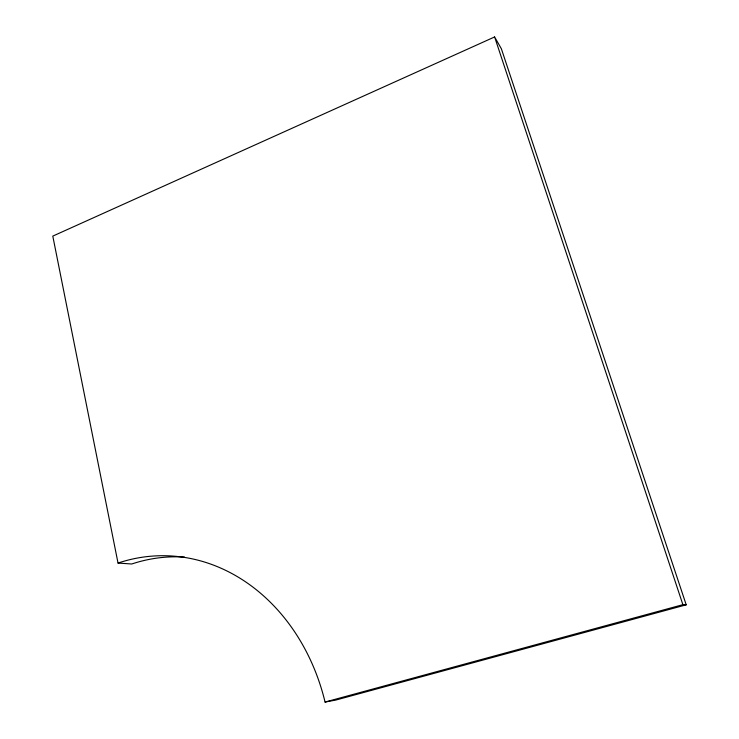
<?xml version="1.0" encoding="UTF-8"?>
<svg xmlns="http://www.w3.org/2000/svg" width="739" height="739" viewBox="0 0 739 739"><rect width="100%" height="100%" fill="white"/><g stroke="black" fill="none" stroke-linecap="round" stroke-linejoin="round"><path stroke-width="1.11" d="M494.613 36.95L52.792 236.11L118.028 563.063A199.013 166.478 87.8 0 1 325.058 702.05L335.709 700.092L686.208 604.825L501.356 48.746L494.613 36.95L682.891 604.678L686.208 604.825M325.058 702.05L682.891 604.678M118.028 563.063L131.754 563.996A194.865 163.864 87.5 0 1 184.501 557.086"/></g></svg>
